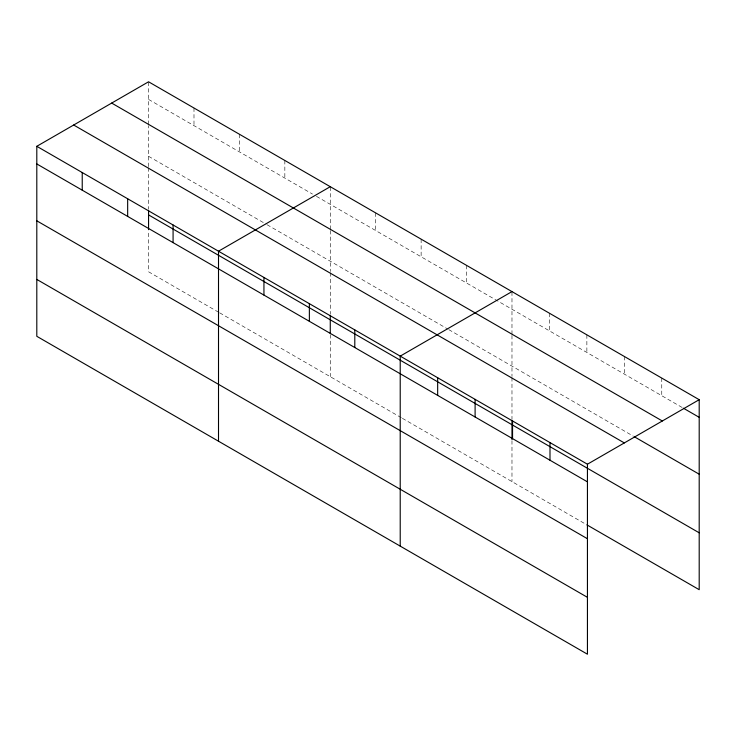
<?xml version="1.0" encoding="UTF-8"?>
<svg xmlns="http://www.w3.org/2000/svg" width="736" height="736" viewBox="0 0 736 736"><rect width="100%" height="100%" fill="white"/><g stroke="black" fill="none" stroke-linecap="round" stroke-linejoin="round"><path stroke-width="0.55" stroke-dasharray="3.68 2.76" d="M148.562 166.64L148.562 125.58M148.562 124.439L148.562 81.788M330.271 230.488L330.271 271.547M330.271 229.356L330.271 186.696M511.98 335.395L511.98 376.455M511.98 334.264L511.98 291.603M148.562 99.415L312.496 194.065M316.443 196.346L682.447 407.652M148.562 156.299L266.082 224.149M267.067 224.719L447.792 329.056M448.776 329.627L633.181 436.089M218.675 312.266L148.562 271.786L148.562 230.828M219.668 312.837L401.378 417.744M402.362 418.315L585.884 524.271M661.756 378.074L661.756 395.701M624.312 356.454L624.312 374.09M586.868 334.834L586.868 352.47M549.424 313.223L549.424 330.85M511.98 377.605L511.98 418.977M511.98 440.643L511.98 481.602M466.56 265.374L466.56 283.01M421.13 239.145L421.13 256.781M375.7 212.925L375.7 230.552M330.271 272.697L330.271 314.07M330.271 334.604L330.271 376.694M284.841 160.466L284.841 178.094M239.421 134.237L239.421 151.874M193.991 108.008L193.991 125.644M148.562 167.79L148.562 209.153"/><path stroke-width="1.1" d="M587.438 538.734L587.438 464.214L36.8 146.308L36.8 336.306L587.438 654.212L587.438 538.734L36.8 220.818M586.868 524.842L699.2 589.692L699.2 399.694L148.562 81.788L36.8 146.308M330.271 186.696L218.509 251.215L218.509 441.214M511.98 291.603L400.218 356.132L400.218 546.13M587.438 464.214L699.2 399.694M683.431 408.222L699.2 417.321M111.679 103.077L662.317 420.983M634.165 436.66L699.2 474.205M73.683 125.019L624.321 442.925M148.562 214.903L699.2 532.809M36.8 163.944L587.438 481.85M36.8 279.422L587.438 597.338M549.994 442.603L549.994 460.23M512.55 420.983L512.55 438.61M511.98 420.127L511.98 439.512M475.106 399.363L475.106 416.999M437.662 377.743L437.662 395.379M354.798 329.903L354.798 347.53M330.271 315.21L330.271 333.463M309.368 303.674L309.368 321.301M263.939 277.444L263.939 295.081M173.08 224.995L173.08 242.622M148.562 210.303L148.562 229.687M127.659 198.766L127.659 216.393M82.23 172.537L82.23 190.164"/></g></svg>
